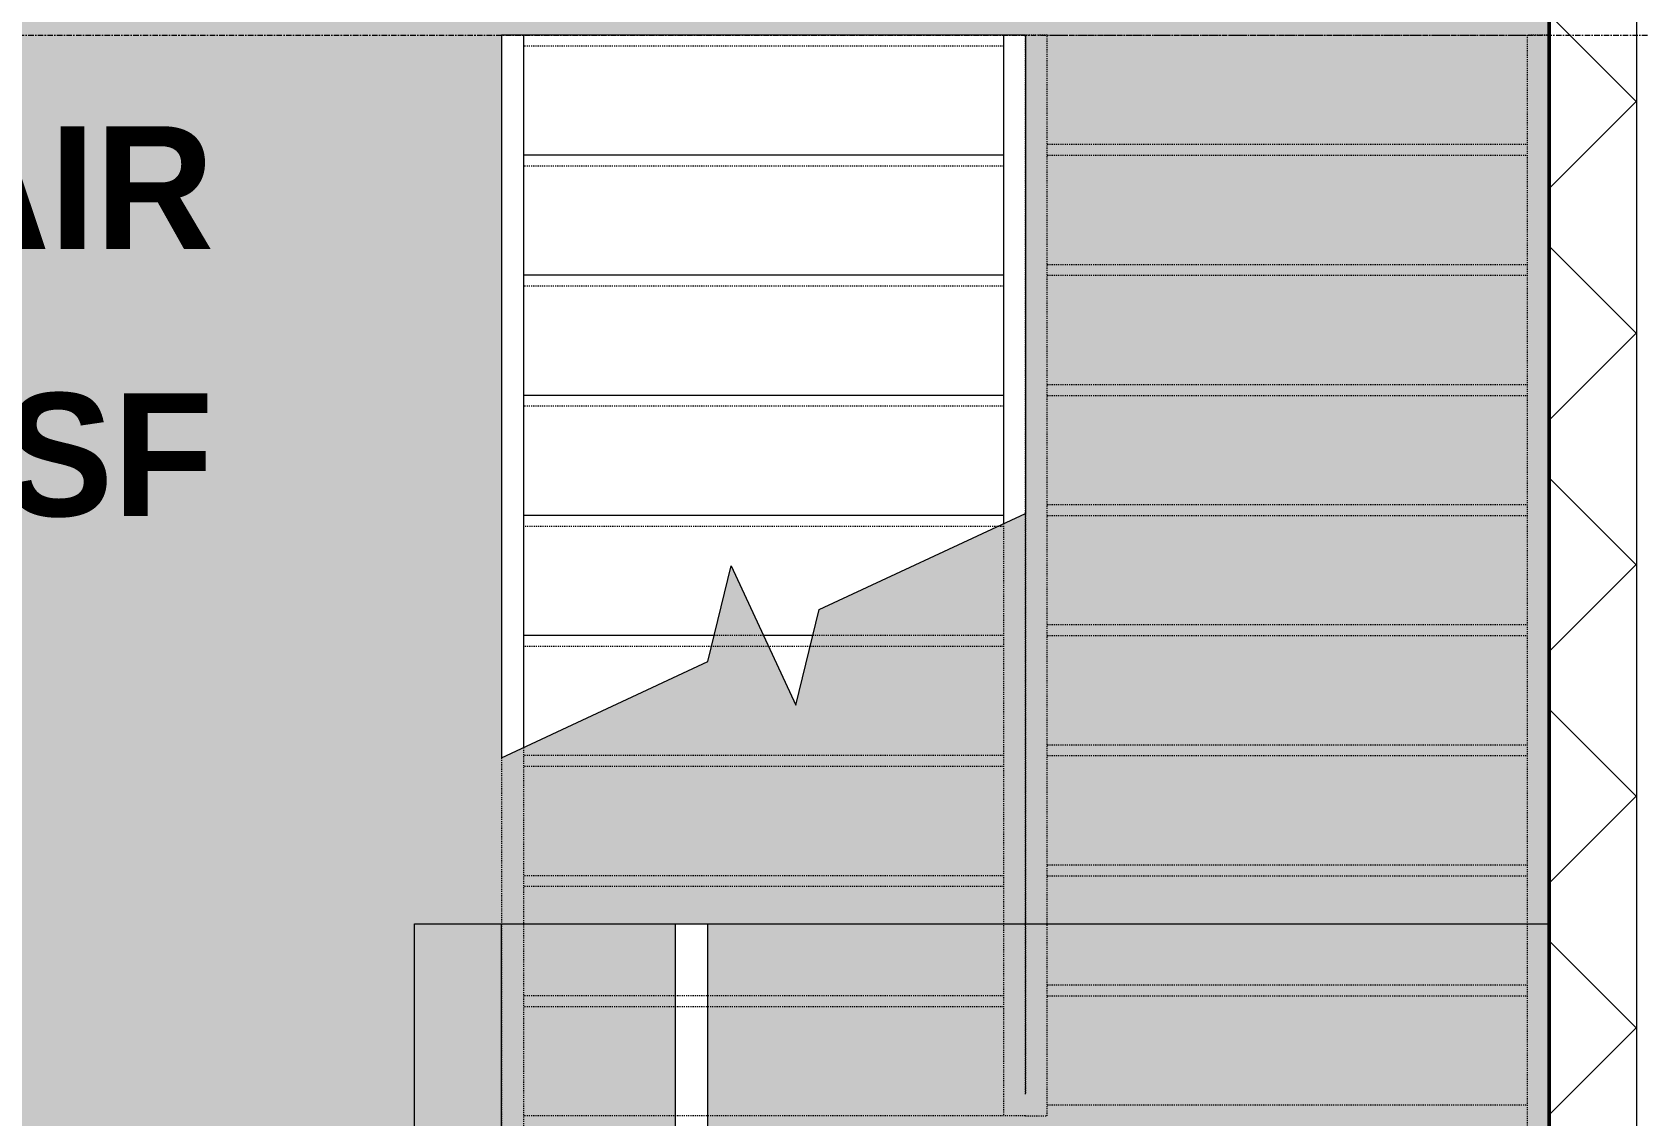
# Model space of a CAD drawing. Header units: inches. Extents: x -4294 to -464, y 9706 to 12475.
# Drawn here: x -2671.3 to -2524.2, y 10068.2 to 10167.5 of the extents above; entities that cross this region are included whole.
import ezdxf

# ---------------------------------------------------------------- set-up
doc = ezdxf.new("R2010")
doc.units = ezdxf.units.IN
doc.header["$MEASUREMENT"] = 0
doc.linetypes.add('Grid Line 1_2_', pattern=[0.875, 0.5, -0.125, 0.125, -0.125])
doc.linetypes.add('Overhead 1_16_', pattern=[0.101562, 0.0625, -0.039062])
for name, color, linetype, lineweight in [('0-1', 7, 'Continuous', 5), ('A-AREA-IDEN', 2, 'Continuous', 9), ('A-FLOR-2', 50, 'Continuous', 13), ('A-FLOR-PATT-5', 55, 'Continuous', 9), ('A-GENM', 5, 'Continuous', 9), ('A-WALL', 113, 'Continuous', 13), ('A-WALL-4', 113, 'Continuous', 50), ('A-WALL-PATT-5', 111, 'Continuous', 9), ('S-GRID-1', 1, 'Grid Line 1_2_', 9), ('S-STRS', 31, 'Continuous', 9), ('S-STRS-5', 31, 'Overhead 1_16_', 9), ('S-STRS-MBND', 31, 'Overhead 1_16_', 9), ('S-STRS-MBND-3', 31, 'Continuous', 9)]:
    doc.layers.add(name, color=color, linetype=linetype, lineweight=lineweight)
doc.layers.add('A-AREA-PATT-2', color=7, linetype='Continuous', lineweight=9, transparency=1)
doc.styles.add('Century Gothic_B', font='GOTHICB.TTF', dxfattribs={"height": 11.25})

# ---------------------------------------------------------------- blocks, each defined once
blk = doc.blocks.new('CTR - 1st Phase - Shell_rvt-1-FLOOR PLAN - 1ST FLOOR')
at = {"layer": 'A-FLOR-PATT-5'}
h = blk.add_hatch(dxfattribs=at)
h.set_pattern_fill('FP_30', color=256, style=0, pattern_type=2)
h.set_pattern_definition([(50, (0, 0), (34.4287, -3.01202), [3.6, -39.6]), (355, (0, 0), (-6.6596, 36.10481), [2.88, -31.68]), (100.451, (2.87, -0.25), (27.76876, 33.0931), [3.06, -33.655]), (46.184, (0, 9.6), (51.22752, -7.94535), [5.4, -59.4]), (96.636, (4.27, 8.94), (44.86319, 46.7577), [4.589, -50.482]), (351.184, (0, 9.6), (44.86417, 46.75745), [4.32, -47.52]), (21, (4.8, 7.2), (28.65176, -19.325734), [3.6, -39.6]), (326, (4.8, 7.2), (11.67934, 34.80662), [2.88, -31.68]), (71.451, (7.188, 5.59), (40.33096, 15.48132), [3.06, -33.655]), (37.5, (0, 0), (0.583112, 15.978979), [1.584, -29.712, 1.584, -30.576, -31.8]), (37.5, (0, 0), (0.583112, 15.978979), [-63.456, 1.584, -30.216]), (7.5, (0, 0), (12.62689, 18.932107), [1.584, -16.752, 1.584, -28.992, -12.12]), (7.5, (0, 0), (12.62689, 18.932107), [-48.912, 1.584, -10.536]), (327.5, (-10.704, 0), (25.622992, -1.082799), [1.584, -10.416, 1.584, -35.856, -49.68]), (327.5, (-10.704, 0), (25.622992, -1.082799), [-49.44, 1.584, -48.096]), (317.5, (-15.504, 0), (27.99243, 4.80496), [1.584, -14.016, 1.584, -23.28, -35.28]), (317.5, (-15.504, 0), (27.99243, 4.80496), [-40.464, 1.584, -33.696])])
h.paths.add_polyline_path([(-2628.32, 10021.59), (-2628.32, 10085.8), (-2636.32, 10085.8), (-2636.32, 10021.59), (-2631.9, 10021.59)], flags=0)
h.paths.add_polyline_path([(-2532.32, 10021.59), (-2526.14, 10021.59), (-2526.14, 10022.31), (-2532.32, 10022.31)], flags=0)
h.paths.add_polyline_path([(-3822.82, 11185.56), (-3822.82, 11276.16), (-3826.41, 11276.16), (-3826.41, 11280.16), (-3822.82, 11280.16), (-3822.82, 11399.98), (-3827.14, 11399.98), (-3827.14, 11397.98), (-3828.64, 11397.98), (-3828.64, 11395.98), (-3827.14, 11395.98), (-3827.14, 11185.56), (-3824.32, 11185.56)], flags=0)
h.paths.add_polyline_path([(-3322.03, 11279.79), (-3247.23, 11279.79), (-3247.23, 11281.29), (-2949.61, 11281.29), (-2949.61, 11285.29), (-3367.87, 11285.29), (-3367.87, 11284.3), (-3371.87, 11284.3), (-3371.87, 11285.29), (-3399.86, 11285.29), (-3399.82, 11281.29), (-3322.03, 11281.29)], flags=0)
h.paths.add_polyline_path([(-3367.87, 11281.54), (-3371.87, 11281.54), (-3371.87, 11283.54), (-3367.87, 11283.54)], flags=0)
h.paths.add_polyline_path([(-3831.14, 11298.99), (-3831.14, 11395.18), (-3834.82, 11395.18), (-3834.82, 11403.18), (-3830.82, 11403.18), (-3830.82, 11434.99), (-3905.12, 11434.99), (-3905.12, 11298.99), (-3881.57, 11299.01), (-3881.57, 11303.53), (-3880.19, 11303.85), (-3877.27, 11299.01), (-3831.22, 11299.01), (-3831.22, 11298.99)], flags=0)
h.paths.add_polyline_path([(-3830.07, 11395.98), (-3829.64, 11395.98), (-3829.64, 11397.98), (-3830.82, 11397.98), (-3830.82, 11395.98)], flags=0)
h.paths.add_polyline_path([(-2528.32, 12076.46), (-2526.14, 12076.46), (-2526.14, 12077.19), (-2528.32, 12077.19)], flags=0)
h.paths.add_polyline_path([(-3842.65, 12086.19), (-3830.82, 12086.19), (-3830.82, 12088.59), (-3847.52, 12088.59), (-3847.52, 12086.19)], flags=0)
at = {"layer": 'A-FLOR-2'}
for p, q in [((-2636.32, 10021.59), (-2636.32, 10085.8)), ((-2636.32, 10085.8), (-2532.32, 10085.8)), ((-2628.32, 10021.59), (-2628.32, 10085.8))]:
    blk.add_line(p, q, dxfattribs=at)
at = {"layer": 'S-GRID-1'}
blk.add_line((-464.45, 10167.19), (-4232.19, 10167.19), dxfattribs=at)
blk = doc.blocks.new('Parking_Stall_Multiple - STANDARD-1981804-FLOOR PLAN - 1ST FLOOR')
at = {"layer": 'A-GENM'}
for p, q in [((116.61, 108), (52.4, 108)), ((116.61, 108), (52.4, 108)), ((52.4, 105), (116.61, 105)), ((52.4, 105), (116.61, 105))]:
    blk.add_line(p, q, dxfattribs=at)

msp = doc.modelspace()

# ---------------------------------------------------------------- hatches: boundary and pattern name
at = {"layer": 'A-AREA-PATT-2'}
h = msp.add_hatch(color=256, dxfattribs=at)
h.paths.add_polyline_path([(-2688.21046, 10234.9894), (-2686.46046, 10234.9894), (-2686.46046, 10198.9894), (-2688.21046, 10198.9894), (-2688.21046, 10233.9894)], flags=0)
h.paths.add_polyline_path([(-2689.62452, 10018.0894), (-2649.62452, 10018.0894), (-2649.62452, 10018.7144), (-2642.23624, 10018.7144), (-2642.23624, 10021.5894), (-2612.41894, 10021.5894), (-2612.41894, 10085.80345), (-2609.41894, 10085.80345), (-2609.41894, 10021.5894), (-2526.13624, 10021.5894), (-2526.13624, 10022.3144), (-2532.32374, 10022.3144), (-2532.32374, 10233.9894), (-2650.21046, 10233.9894), (-2650.21046, 10234.9894), (-2652.21046, 10234.9894), (-2652.21046, 10236.9269), (-2652.83546, 10236.9269), (-2652.83546, 10238.8019), (-2652.21046, 10238.8019), (-2652.21046, 10240.1769), (-2688.21046, 10240.1769), (-2688.21046, 10238.8019), (-2687.58546, 10238.8019), (-2687.58546, 10236.9269), (-2688.21046, 10236.9269), (-2688.21046, 10234.9894), (-2690.21046, 10234.9894), (-2690.21046, 10233.9894), (-2692.32374, 10233.9894), (-2692.32374, 10018.7144), (-2689.62452, 10018.7144)], flags=0)
h.paths.add_polyline_path([(-2628.32374, 10101.02301), (-2628.32374, 10167.2144), (-2580.32374, 10167.2144), (-2580.32374, 10123.40578), (-2599.22576, 10114.59162), (-2601.3522, 10105.84192), (-2607.29527, 10118.58687), (-2609.42172, 10109.83717), (-2626.32374, 10101.95563)], flags=0)
at = {"layer": 'A-WALL-PATT-5'}
h = msp.add_hatch(dxfattribs=at)
h.set_pattern_fill('FP_33', color=256, style=0, pattern_type=2)
h.set_pattern_definition([(45, (0, 0), (-10.606602, 10.606602), []), (135, (0, 0), (-10.606602, -10.606602), [])])
h.paths.add_polyline_path([(-2524.32374, 10022.3144), (-2524.32374, 10233.9894), (-2532.32374, 10233.9894), (-2532.32374, 10022.3144)], flags=0)

# ---------------------------------------------------------------- linework, layer by layer
at = {"layer": 'A-WALL'}
msp.add_line((-2524.32374, 10241.9894), (-2524.32374, 10022.3144), dxfattribs=at)
at = {"layer": 'A-WALL-4'}
msp.add_line((-2532.32374, 10233.9894), (-2532.32374, 10022.3144), dxfattribs=at)
at = {"layer": 'S-STRS'}
for p, q in [((-2626.32374, 10167.2144), (-2628.32374, 10167.2144)), ((-2628.32374, 10167.2144), (-2628.32374, 10101.02301)), ((-2626.32374, 10167.2144), (-2626.32374, 10156.2144)), ((-2582.32374, 10167.2144), (-2626.32374, 10167.2144)), ((-2580.32374, 10167.2144), (-2582.32374, 10167.2144)), ((-2582.32374, 10167.2144), (-2582.32374, 10156.2144)), ((-2580.32374, 10167.2144), (-2580.32374, 10123.40578)), ((-2626.32374, 10156.2144), (-2626.32374, 10145.2144)), ((-2582.32374, 10156.2144), (-2626.32374, 10156.2144)), ((-2582.32374, 10156.2144), (-2582.32374, 10145.2144)), ((-2626.32374, 10145.2144), (-2626.32374, 10134.2144)), ((-2582.32374, 10145.2144), (-2626.32374, 10145.2144)), ((-2582.32374, 10145.2144), (-2582.32374, 10134.2144)), ((-2626.32374, 10134.2144), (-2626.32374, 10123.2144)), ((-2582.32374, 10134.2144), (-2626.32374, 10134.2144)), ((-2582.32374, 10134.2144), (-2582.32374, 10123.2144)), ((-2626.32374, 10123.2144), (-2626.32374, 10112.2144)), ((-2582.32374, 10123.2144), (-2626.32374, 10123.2144)), ((-2582.32374, 10123.2144), (-2582.32374, 10122.47316)), ((-2626.32374, 10112.2144), (-2626.32374, 10101.95563)), ((-2608.84398, 10112.2144), (-2626.32374, 10112.2144)), ((-2599.80349, 10112.2144), (-2604.32374, 10112.2144))]:
    msp.add_line(p, q, dxfattribs=at)
at = {"layer": 'S-STRS-5'}
for p, q in [((-2582.32374, 10166.2144), (-2626.32374, 10166.2144)), ((-2582.32374, 10155.2144), (-2626.32374, 10155.2144)), ((-2582.32374, 10144.2144), (-2626.32374, 10144.2144)), ((-2582.32374, 10133.2144), (-2626.32374, 10133.2144)), ((-2582.87867, 10122.2144), (-2626.32374, 10122.2144)), ((-2609.08701, 10111.2144), (-2626.32374, 10111.2144)), ((-2600.04653, 10111.2144), (-2603.85743, 10111.2144))]:
    msp.add_line(p, q, dxfattribs=at)
at = {"layer": 'S-STRS-MBND'}
for p, q in [((-2578.32374, 10167.2144), (-2580.32374, 10167.2144)), ((-2580.32374, 10070.2144), (-2580.32374, 10167.2144)), ((-2578.32374, 10068.2144), (-2578.32374, 10167.2144)), ((-2578.32374, 10167.2144), (-2534.32374, 10167.2144)), ((-2532.32374, 10167.2144), (-2534.32374, 10167.2144)), ((-2534.32374, 10059.52709), (-2534.32374, 10167.2144)), ((-2532.32374, 10059.52709), (-2532.32374, 10167.2144)), ((-2578.32374, 10157.2144), (-2534.32374, 10157.2144)), ((-2578.32374, 10156.2144), (-2534.32374, 10156.2144)), ((-2578.32374, 10146.2144), (-2534.32374, 10146.2144)), ((-2578.32374, 10145.2144), (-2534.32374, 10145.2144)), ((-2578.32374, 10135.2144), (-2534.32374, 10135.2144)), ((-2578.32374, 10134.2144), (-2534.32374, 10134.2144)), ((-2578.32374, 10124.2144), (-2534.32374, 10124.2144)), ((-2582.32374, 10122.47316), (-2582.32374, 10070.2144)), ((-2580.32374, 10123.40578), (-2580.32374, 10070.2144)), ((-2578.32374, 10123.2144), (-2534.32374, 10123.2144)), ((-2582.32374, 10122.2144), (-2582.87867, 10122.2144)), ((-2604.32374, 10112.2144), (-2608.84398, 10112.2144)), ((-2582.32374, 10112.2144), (-2599.80349, 10112.2144)), ((-2578.32374, 10113.2144), (-2534.32374, 10113.2144)), ((-2578.32374, 10112.2144), (-2534.32374, 10112.2144)), ((-2603.85743, 10111.2144), (-2609.08701, 10111.2144)), ((-2582.32374, 10111.2144), (-2600.04653, 10111.2144)), ((-2626.32374, 10101.95563), (-2626.32374, 10065.90171)), ((-2578.32374, 10102.2144), (-2534.32374, 10102.2144)), ((-2628.32374, 10101.02301), (-2628.32374, 10065.90171)), ((-2582.32374, 10101.2144), (-2626.32374, 10101.2144)), ((-2578.32374, 10101.2144), (-2534.32374, 10101.2144)), ((-2582.32374, 10100.2144), (-2626.32374, 10100.2144)), ((-2582.32374, 10090.2144), (-2626.32374, 10090.2144)), ((-2578.32374, 10091.2144), (-2534.32374, 10091.2144)), ((-2578.32374, 10090.2144), (-2534.32374, 10090.2144)), ((-2582.32374, 10089.2144), (-2626.32374, 10089.2144)), ((-2578.32374, 10080.2144), (-2534.32374, 10080.2144)), ((-2582.32374, 10079.2144), (-2626.32374, 10079.2144)), ((-2578.32374, 10079.2144), (-2534.32374, 10079.2144)), ((-2582.32374, 10078.2144), (-2626.32374, 10078.2144)), ((-2582.32374, 10070.2144), (-2582.32374, 10068.2144)), ((-2582.32374, 10070.2144), (-2582.32374, 10068.2144)), ((-2582.32374, 10068.2144), (-2626.32374, 10068.2144)), ((-2580.32374, 10068.2144), (-2582.32374, 10068.2144)), ((-2580.32374, 10068.2144), (-2578.32374, 10068.2144)), ((-2578.32374, 10069.2144), (-2534.32374, 10069.2144))]:
    msp.add_line(p, q, dxfattribs=at)
at = {"layer": 'S-STRS-MBND-3'}
for p, q in [((-2599.22576, 10114.59162), (-2580.32374, 10123.40578)), ((-2609.42172, 10109.83717), (-2607.29527, 10118.58687)), ((-2607.29527, 10118.58687), (-2601.3522, 10105.84192)), ((-2601.3522, 10105.84192), (-2599.22576, 10114.59162)), ((-2628.32374, 10101.02301), (-2609.42172, 10109.83717))]:
    msp.add_line(p, q, dxfattribs=at)

# ---------------------------------------------------------------- block references
at = {"layer": '0-1'}
msp.add_blockref('CTR - 1st Phase - Shell_rvt-1-FLOOR PLAN - 1ST FLOOR', (0, 0), dxfattribs=at)
at = {"layer": 'A-GENM', "rotation": 89.99999999999953}
msp.add_blockref('Parking_Stall_Multiple - STANDARD-1981804-FLOOR PLAN - 1ST FLOOR', (-2504.41894, 9969.1894), dxfattribs=at)

# ---------------------------------------------------------------- texts
at = {"layer": 'A-AREA-IDEN', "char_height": 11.25, "attachment_point": 1, "style": 'Century Gothic_B'}
for s, insert, width in [('STAIR', (-2699.81269, 10158.86983), 49.2375), ('237 SF', (-2703.23788, 10134.41221), 57.57)]:
    msp.add_mtext(s, dxfattribs=dict(at, insert=insert, width=width))

doc.saveas('drawing.dxf')
